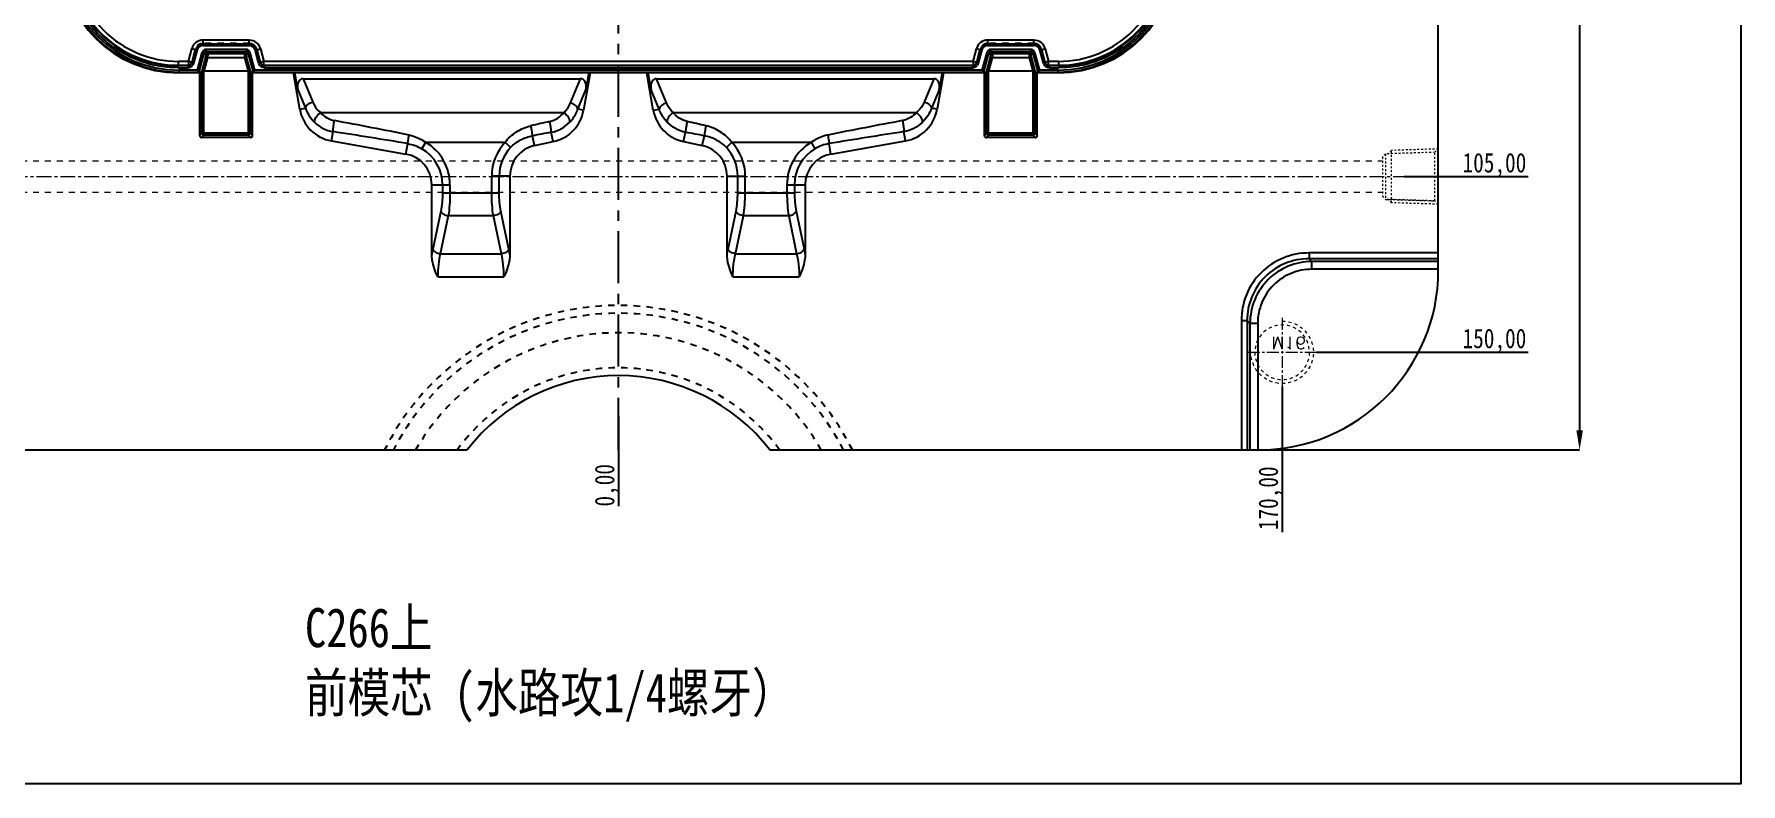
# Model space of a CAD drawing. Header units: millimetres. Extents: x -685 to 1888, y -6001 to 855.
# Drawn here: x 162.8 to 599.9, y -3584.9 to -3392.9 of the extents above; entities that cross this region are included whole.
import ezdxf

# ---------------------------------------------------------------- set-up
doc = ezdxf.new("R2010")
doc.units = ezdxf.units.MM
doc.header["$LTSCALE"] = 16.335
doc.header["$PDMODE"] = 3
doc.header["$PDSIZE"] = 0.3125
doc.linetypes.add('CENTER', pattern=[0.6, 0.375, -0.075, 0.075, -0.075])
doc.linetypes.add('HIDDEN', pattern=[0.2, 0.1, -0.1])
doc.layers.get('0').update_dxf_attribs({"linetype": 'CONTINUOUS'})
doc.layers.get('Defpoints').update_dxf_attribs({"linetype": 'CONTINUOUS'})
for name, color, linetype, lineweight in [('cool', 153, 'HIDDEN', 9), ('dim', 82, 'CONTINUOUS', 9), ('screw', 33, 'CONTINUOUS', 13)]:
    doc.layers.add(name, color=color, linetype=linetype, lineweight=lineweight)
doc.layers.add('DEFAULT_2', color=8, linetype='HIDDEN')
doc.styles.get("Standard").update_dxf_attribs({"font": 'txt', "width": 0.8})
doc.styles.add('TXT', font='txt.shx', dxfattribs={"bigfont": 'gbcbig.shx'})
doc.dimstyles.new('mold', dxfattribs={"dimtxt": 8, "dimasz": 5, "dimexe": 0, "dimexo": 0, "dimgap": 0, "dimtad": 1, "dimzin": 1, "dimtxsty": 'Standard', "dimcen": 0, "dimclrd": 4, "dimclre": 4, "dimclrt": 6, "dimazin": 0, "dimtfac": 1, "dimtofl": 0, "dimtmove": 0, "dimatfit": 3, "dimfxl": 0, "dimarcsym": 0})

# ---------------------------------------------------------------- blocks, each defined once
blk = doc.blocks.new('screw_m16_g')
at = {"layer": 'screw', "color": 1, "linetype": 'CENTER', "ltscale": 0.497582}
for p, q in [((0, -8.8), (0, 8.8)), ((-8.8, 0), (8.8, 0))]:
    blk.add_line(p, q, dxfattribs=at)
at = {"layer": 'screw', "color": 33, "linetype": 'HIDDEN', "ltscale": 0.497582}
blk.add_circle((0, 0), 7, dxfattribs=at)
at = {"layer": 'screw', "color": 92, "linetype": 'HIDDEN', "ltscale": 0.497582}
blk.add_arc((0, 0), 8, 270, 180, dxfattribs=at)
at = {"layer": 'screw', "color": 6, "style": 'TXT'}
blk.add_text('M16', height=3.2, dxfattribs=at).set_placement((-2.72, -4))
blk = doc.blocks.new('*D318')
at = {"color": 4, "lineweight": -2}
for p, q in [((450.12, -3149.34), (558.61, -3149.34)), ((558.61, -3154.34), (558.61, -3494.34)), ((450.12, -3499.34), (558.61, -3499.34))]:
    blk.add_line(p, q, dxfattribs=at)
at = {"color": 4}
for points in [[(557.78, -3154.34), (559.45, -3154.34), (558.61, -3149.34)], [(557.78, -3494.34), (559.45, -3494.34), (558.61, -3499.34)]]:
    blk.add_solid(points, dxfattribs=at)
at = {"layer": 'Defpoints', "color": 0}
for p in [(450.12, -3149.34), (450.12, -3499.34), (558.61, -3499.34)]:
    blk.add_point(p, dxfattribs=at)
at = {"color": 6, "insert": (553.95, -3294.23), "char_height": 8, "attachment_point": 5, "rotation": 90}
blk.add_mtext('350,00', dxfattribs=at)
blk = doc.blocks.new('cool_jt_f12')
at = {"layer": 'cool', "ltscale": 0.3}
for p, q in [((0, 7.0785), (0.856, 6.2225)), ((0, 7.0785), (12, 6.7035)), ((0.856, 6.2225), (0.856, -6.2225)), ((13.5, 5.827375), (0.856, 6.2225)), ((0.856, 6.2225), (13.5, 5.827375)), ((12, 6.7035), (12.856, 5.8475)), ((12, 6.7035), (12, -6.7035)), ((14.327375, 5), (13.5, 5.827375)), ((13.5, -5.827375), (13.5, 5.827375)), ((14.327375, -5), (14.327375, 5)), ((0.856, -6.2225), (0, -7.0785)), ((0, -7.0785), (12, -6.7035)), ((0.856, -6.2225), (13.5, -5.827375)), ((12, -6.7035), (12.856, -5.8475)), ((13.5, -5.827375), (14.327375, -5))]:
    blk.add_line(p, q, dxfattribs=at)
blk = doc.blocks.new('124')
at = {"layer": 'cool', "ltscale": 0.932966}
for p, q in [((10.14, -1344.71), (401.48, -1344.71)), ((10.14, -1352.71), (401.48, -1352.71))]:
    blk.add_line(p, q, dxfattribs=at)
at = {"layer": 'cool', "color": 1, "linetype": 'CENTER', "ltscale": 0.621977}
blk.add_line((-4.19, -1348.71), (415.81, -1348.71), dxfattribs=at)
at = {"layer": 'cool', "ltscale": 0.932966}
blk.add_blockref('cool_jt_f12', (-4.19, -1348.71), dxfattribs=at)
at = {"layer": 'cool', "ltscale": 0.932966, "rotation": 180}
blk.add_blockref('cool_jt_f12', (415.81, -1348.71), dxfattribs=at)
blk = doc.blocks.new('*D392')
at = {"layer": 'Defpoints', "color": 0}
for p in [(312.42, -3324.34), (513.68, -3429.34), (528.12, -3429.34)]:
    blk.add_point(p, dxfattribs=at)
at = {"layer": 'dim', "color": 4, "lineweight": -2}
blk.add_line((513.68, -3429.34), (545.45, -3429.34), dxfattribs=at)
at = {"layer": 'dim', "color": 6, "insert": (536.79, -3426.43), "char_height": 5, "attachment_point": 5}
blk.add_mtext('105,00', dxfattribs=at)
blk = doc.blocks.new('*D393')
at = {"layer": 'Defpoints', "color": 0}
for p in [(312.42, -3324.34), (491.22, -3474.34), (528.12, -3474.34)]:
    blk.add_point(p, dxfattribs=at)
at = {"layer": 'dim', "color": 4, "lineweight": -2}
blk.add_line((491.22, -3474.34), (545.45, -3474.34), dxfattribs=at)
at = {"layer": 'dim', "color": 6, "insert": (536.79, -3471.43), "char_height": 5, "attachment_point": 5}
blk.add_mtext('150,00', dxfattribs=at)
blk = doc.blocks.new('*D398')
at = {"layer": 'Defpoints', "color": 0}
for p in [(312.42, -3324.34), (312.42, -3490.82), (312.42, -3503.07)]:
    blk.add_point(p, dxfattribs=at)
at = {"layer": 'dim', "color": 4, "lineweight": -2}
blk.add_line((312.42, -3490.82), (312.42, -3513.73), dxfattribs=at)
at = {"layer": 'dim', "color": 6, "insert": (309.5, -3508.4), "char_height": 5, "attachment_point": 5, "rotation": 90}
blk.add_mtext('0,00', dxfattribs=at)
blk = doc.blocks.new('*D399')
at = {"layer": 'Defpoints', "color": 0}
for p in [(312.42, -3324.34), (482.42, -3483.14), (482.42, -3503.07)]:
    blk.add_point(p, dxfattribs=at)
at = {"layer": 'dim', "color": 4, "lineweight": -2}
blk.add_line((482.42, -3483.14), (482.42, -3520.4), dxfattribs=at)
at = {"layer": 'dim', "color": 6, "insert": (479.5, -3511.73), "char_height": 5, "attachment_point": 5, "rotation": 90}
blk.add_mtext('170,00', dxfattribs=at)
blk = doc.blocks.new('*D403')
at = {"layer": 'Defpoints', "color": 0}
for p in [(312.42, -3324.34), (96.72, -3429.34), (111.16, -3429.34)]:
    blk.add_point(p, dxfattribs=at)
at = {"layer": 'dim', "color": 4, "lineweight": -2}
blk.add_line((111.16, -3429.34), (79.39, -3429.34), dxfattribs=at)
at = {"layer": 'dim', "color": 6, "insert": (88.05, -3426.43), "char_height": 5, "attachment_point": 5}
blk.add_mtext('105,00', dxfattribs=at)
blk = doc.blocks.new('*D404')
at = {"layer": 'Defpoints', "color": 0}
for p in [(312.42, -3324.34), (96.72, -3474.34), (133.62, -3474.34)]:
    blk.add_point(p, dxfattribs=at)
at = {"layer": 'dim', "color": 4, "lineweight": -2}
blk.add_line((133.62, -3474.34), (79.39, -3474.34), dxfattribs=at)
at = {"layer": 'dim', "color": 6, "insert": (88.05, -3471.43), "char_height": 5, "attachment_point": 5}
blk.add_mtext('150,00', dxfattribs=at)
blk = doc.blocks.new('*D408')
at = {"layer": 'Defpoints', "color": 0}
for p in [(312.42, -3324.34), (142.42, -3483.14), (142.42, -3503.07)]:
    blk.add_point(p, dxfattribs=at)
at = {"layer": 'dim', "color": 4, "lineweight": -2}
blk.add_line((142.42, -3483.14), (142.42, -3520.4), dxfattribs=at)
at = {"layer": 'dim', "color": 6, "insert": (139.5, -3511.73), "char_height": 5, "attachment_point": 5, "rotation": 90}
blk.add_mtext('170,00', dxfattribs=at)

msp = doc.modelspace()

# ---------------------------------------------------------------- linework, layer by layer
at = {"color": 1, "linetype": 'CENTER', "ltscale": 2.176925}
msp.add_line((312.421, -3499.343), (312.421, -3149.342), dxfattribs=at)
at = {"color": 7, "linetype": 'Continuous'}
for p, q in [((522.421, -3453.342), (522.421, -3195.342)), ((202.256, -3399.835), (203.12, -3396.607)), ((204.089, -3396.866), (203.121, -3396.607)), ((205.95, -3395.783), (205.95, -3395.392)), ((205.95, -3395.783), (217.891, -3395.783)), ((206.026, -3395.38), (206.026, -3394.378)), ((217.815, -3394.378), (206.026, -3394.378)), ((206.026, -3395.38), (217.815, -3395.38)), ((217.815, -3395.38), (217.815, -3394.378)), ((217.891, -3395.587), (217.891, -3395.783)), ((219.752, -3396.866), (220.721, -3396.607)), ((220.721, -3396.607), (221.585, -3399.835)), ((403.256, -3399.835), (404.12, -3396.607)), ((405.089, -3396.866), (404.121, -3396.607)), ((406.95, -3395.783), (406.95, -3395.392)), ((406.95, -3395.783), (418.891, -3395.783)), ((418.815, -3394.378), (407.026, -3394.378)), ((407.026, -3395.38), (407.026, -3394.378)), ((407.026, -3395.38), (418.815, -3395.38)), ((418.815, -3395.38), (418.815, -3394.378)), ((418.891, -3395.587), (418.891, -3395.783)), ((420.752, -3396.866), (421.721, -3396.607)), ((421.721, -3396.607), (422.585, -3399.835)), ((199.727, -3400.837), (199.614, -3400.95)), ((199.614, -3401.451), (199.614, -3400.95)), ((202.109, -3400.95), (199.614, -3400.95)), ((199.727, -3400.837), (199.727, -3399.835)), ((199.727, -3400.837), (202.256, -3400.837)), ((202.256, -3399.835), (199.744, -3399.835)), ((202.109, -3400.95), (202.109, -3401.451)), ((202.256, -3399.835), (202.256, -3400.837)), ((203.224, -3400.094), (202.256, -3399.835)), ((202.73, -3400.738), (202.867, -3400.632)), ((203.164, -3400.211), (203.58, -3400.322)), ((203.224, -3400.094), (204.089, -3396.866)), ((204.498, -3396.898), (203.58, -3400.322)), ((204.308, -3396.847), (204.498, -3396.898)), ((204.61, -3402.068), (205.828, -3397.522)), ((204.995, -3402.57), (206.313, -3397.651)), ((206.656, -3398.742), (205.681, -3402.38)), ((205.828, -3397.522), (206.313, -3397.651)), ((207.14, -3398.872), (206.207, -3402.355)), ((206.764, -3398.24), (206.313, -3397.651)), ((206.656, -3398.742), (207.14, -3398.872)), ((206.797, -3397.279), (206.797, -3396.778)), ((217.044, -3396.778), (206.797, -3396.778)), ((206.797, -3397.279), (207.249, -3397.868)), ((206.797, -3397.279), (217.044, -3397.279)), ((207.14, -3398.872), (216.701, -3398.872)), ((216.592, -3397.868), (207.249, -3397.868)), ((216.592, -3397.868), (217.044, -3397.279)), ((216.701, -3398.872), (217.185, -3398.742)), ((217.634, -3402.355), (216.701, -3398.872)), ((217.044, -3396.778), (217.044, -3397.279)), ((217.529, -3397.651), (217.077, -3398.24)), ((218.16, -3402.38), (217.185, -3398.742)), ((217.529, -3397.651), (218.013, -3397.522)), ((217.529, -3397.651), (218.846, -3402.57)), ((218.013, -3397.522), (219.232, -3402.068)), ((219.343, -3396.898), (219.721, -3396.797)), ((220.261, -3400.322), (219.343, -3396.898)), ((219.752, -3396.866), (220.617, -3400.094)), ((220.677, -3400.211), (220.261, -3400.322)), ((221.585, -3399.835), (220.617, -3400.094)), ((220.974, -3400.632), (221.111, -3400.738)), ((221.585, -3400.837), (221.585, -3399.835)), ((403.256, -3399.835), (221.585, -3399.835)), ((221.585, -3400.837), (403.256, -3400.837)), ((221.732, -3400.95), (221.732, -3401.451)), ((403.109, -3400.95), (221.732, -3400.95)), ((403.109, -3400.95), (403.109, -3401.451)), ((404.224, -3400.094), (403.256, -3399.835)), ((403.256, -3399.835), (403.256, -3400.837)), ((403.73, -3400.738), (403.867, -3400.632)), ((404.164, -3400.211), (404.58, -3400.322)), ((404.224, -3400.094), (405.089, -3396.866)), ((405.498, -3396.898), (404.58, -3400.322)), ((405.308, -3396.847), (405.498, -3396.898)), ((405.61, -3402.068), (406.828, -3397.522)), ((405.995, -3402.57), (407.313, -3397.651)), ((407.656, -3398.742), (406.681, -3402.38)), ((406.828, -3397.522), (407.313, -3397.651)), ((408.14, -3398.872), (407.207, -3402.355)), ((407.764, -3398.24), (407.313, -3397.651)), ((407.656, -3398.742), (408.14, -3398.872)), ((418.044, -3396.778), (407.797, -3396.778)), ((407.797, -3397.279), (407.797, -3396.778)), ((407.797, -3397.279), (418.044, -3397.279)), ((407.797, -3397.279), (408.249, -3397.868)), ((408.14, -3398.872), (417.701, -3398.872)), ((417.592, -3397.868), (408.249, -3397.868)), ((417.592, -3397.868), (418.044, -3397.279)), ((417.701, -3398.872), (418.185, -3398.742)), ((418.634, -3402.355), (417.701, -3398.872)), ((418.044, -3396.778), (418.044, -3397.279)), ((418.529, -3397.651), (418.077, -3398.24)), ((419.16, -3402.38), (418.185, -3398.742)), ((418.529, -3397.651), (419.013, -3397.522)), ((418.529, -3397.651), (419.846, -3402.57)), ((419.013, -3397.522), (420.232, -3402.068)), ((420.343, -3396.898), (420.721, -3396.797)), ((421.261, -3400.322), (420.343, -3396.898)), ((420.752, -3396.866), (421.617, -3400.094)), ((421.677, -3400.211), (421.261, -3400.322)), ((422.585, -3399.835), (421.617, -3400.094)), ((421.974, -3400.632), (422.111, -3400.738)), ((425.097, -3399.835), (422.585, -3399.835)), ((422.585, -3400.837), (422.585, -3399.835)), ((422.585, -3400.837), (425.114, -3400.837)), ((425.227, -3400.95), (422.732, -3400.95)), ((422.732, -3400.95), (422.732, -3401.451)), ((425.114, -3399.835), (425.114, -3400.837)), ((425.227, -3400.95), (425.114, -3400.837)), ((425.227, -3400.95), (425.227, -3401.451)), ((199.627, -3401.451), (202.109, -3401.451)), ((199.861, -3402.782), (199.861, -3402.068)), ((204.61, -3402.068), (199.861, -3402.068)), ((199.861, -3402.57), (204.995, -3402.57)), ((205.157, -3402.782), (199.861, -3402.782)), ((204.61, -3402.068), (204.995, -3402.57)), ((204.995, -3402.57), (205.157, -3402.782)), ((205.681, -3402.38), (205.157, -3402.782)), ((205.157, -3418.843), (205.157, -3402.782)), ((205.681, -3418.173), (205.681, -3402.38)), ((206.207, -3418.172), (206.207, -3402.355)), ((217.634, -3402.355), (206.207, -3402.355)), ((217.634, -3418.67), (217.634, -3402.355)), ((218.16, -3418.173), (218.16, -3402.38)), ((218.684, -3402.782), (218.16, -3402.38)), ((218.684, -3402.782), (218.846, -3402.57)), ((218.684, -3418.843), (218.684, -3402.782)), ((229.156, -3402.782), (218.684, -3402.782)), ((219.232, -3402.068), (218.846, -3402.57)), ((218.846, -3402.57), (405.995, -3402.57)), ((405.61, -3402.068), (219.232, -3402.068)), ((221.732, -3401.451), (403.109, -3401.451)), ((229.156, -3402.782), (229.494, -3402.719)), ((230.798, -3412.094), (229.156, -3402.782)), ((230.267, -3407.103), (229.494, -3402.719)), ((229.494, -3402.719), (304.847, -3402.719)), ((231.655, -3404.282), (234.123, -3410.243)), ((231.655, -3404.282), (302.686, -3404.282)), ((300.117, -3410.488), (302.686, -3404.282)), ((305.185, -3402.782), (303.498, -3412.349)), ((304.847, -3402.719), (304.074, -3407.103)), ((305.185, -3402.782), (304.847, -3402.719)), ((319.656, -3402.782), (305.185, -3402.782)), ((319.656, -3402.782), (319.994, -3402.719)), ((321.343, -3412.349), (319.656, -3402.782)), ((319.994, -3402.719), (395.347, -3402.719)), ((320.767, -3407.103), (319.994, -3402.719)), ((322.155, -3404.282), (393.186, -3404.282)), ((324.724, -3410.488), (322.155, -3404.282)), ((393.186, -3404.282), (390.718, -3410.243)), ((395.685, -3402.782), (394.043, -3412.094)), ((395.347, -3402.719), (394.574, -3407.103)), ((395.685, -3402.782), (395.347, -3402.719)), ((406.157, -3402.782), (395.685, -3402.782)), ((405.61, -3402.068), (405.995, -3402.57)), ((405.995, -3402.57), (406.157, -3402.782)), ((406.681, -3402.38), (406.157, -3402.782)), ((406.157, -3418.843), (406.157, -3402.782)), ((406.681, -3418.173), (406.681, -3402.38)), ((418.634, -3402.355), (407.207, -3402.355)), ((407.207, -3418.172), (407.207, -3402.355)), ((418.634, -3418.67), (418.634, -3402.355)), ((419.684, -3402.782), (419.16, -3402.38)), ((419.16, -3418.173), (419.16, -3402.38)), ((419.684, -3402.782), (419.846, -3402.57)), ((424.981, -3402.782), (419.684, -3402.782)), ((419.684, -3418.843), (419.684, -3402.782)), ((420.232, -3402.068), (419.846, -3402.57)), ((419.846, -3402.57), (424.981, -3402.57)), ((424.981, -3402.068), (420.232, -3402.068)), ((422.732, -3401.451), (425.214, -3401.451)), ((424.981, -3402.068), (424.981, -3402.782)), ((230.267, -3407.103), (232.23, -3411.842)), ((302.01, -3412.087), (304.074, -3407.103)), ((322.831, -3412.087), (320.767, -3407.103)), ((394.574, -3407.103), (392.611, -3411.842)), ((230.798, -3412.094), (232.23, -3411.842)), ((236.086, -3412.969), (298.415, -3412.969)), ((303.498, -3412.349), (302.01, -3412.087)), ((321.343, -3412.349), (322.831, -3412.087)), ((326.426, -3412.969), (388.755, -3412.969)), ((394.043, -3412.094), (392.611, -3411.842)), ((205.157, -3418.843), (205.681, -3418.173)), ((205.678, -3418.173), (217.634, -3418.172)), ((218.16, -3418.173), (218.684, -3418.843)), ((238.91, -3420.206), (239.329, -3417.829)), ((295.729, -3420.394), (295.222, -3418.006)), ((329.112, -3420.394), (329.62, -3418.006)), ((385.931, -3420.206), (385.512, -3417.829)), ((406.157, -3418.843), (406.681, -3418.173)), ((406.678, -3418.173), (418.634, -3418.172)), ((419.16, -3418.173), (419.684, -3418.843)), ((205.655, -3419.342), (206.18, -3418.67)), ((218.186, -3419.342), (205.655, -3419.342)), ((206.18, -3418.67), (217.661, -3418.67)), ((217.661, -3418.67), (218.186, -3419.342)), ((238.91, -3420.206), (257.995, -3423.571)), ((257.995, -3423.571), (258.465, -3420.908)), ((262.084, -3422.213), (263.065, -3420.559)), ((263.065, -3420.559), (283.385, -3420.559)), ((284.786, -3421.877), (283.385, -3420.559)), ((290.943, -3421.411), (290.411, -3418.913)), ((290.943, -3421.411), (295.729, -3420.394)), ((329.112, -3420.394), (333.898, -3421.411)), ((333.898, -3421.411), (334.43, -3418.913)), ((341.456, -3420.559), (340.056, -3421.877)), ((341.456, -3420.559), (361.776, -3420.559)), ((361.776, -3420.559), (362.757, -3422.213)), ((366.846, -3423.571), (366.376, -3420.908)), ((366.846, -3423.571), (385.931, -3420.206)), ((406.655, -3419.342), (407.18, -3418.67)), ((419.186, -3419.342), (406.655, -3419.342)), ((407.18, -3418.67), (418.661, -3418.67)), ((418.661, -3418.67), (419.186, -3419.342)), ((264.606, -3431.449), (269.267, -3431.449)), ((264.606, -3449.299), (264.606, -3431.449)), ((267.345, -3431.449), (267.345, -3433.468)), ((269.267, -3431.449), (269.267, -3433.468)), ((284.606, -3429.237), (279.945, -3429.237)), ((279.945, -3433.468), (279.945, -3429.237)), ((281.867, -3433.468), (281.867, -3429.237)), ((284.606, -3429.237), (284.606, -3449.299)), ((340.235, -3429.237), (344.896, -3429.237)), ((340.235, -3449.299), (340.235, -3429.237)), ((342.974, -3433.468), (342.974, -3429.237)), ((344.896, -3433.468), (344.896, -3429.237)), ((355.574, -3431.449), (360.235, -3431.449)), ((355.574, -3431.449), (355.574, -3433.468)), ((357.496, -3431.449), (357.496, -3433.468)), ((360.235, -3431.449), (360.235, -3449.299)), ((267.345, -3433.468), (281.867, -3433.468)), ((342.974, -3433.468), (357.496, -3433.468)), ((266.901, -3438.199), (264.857, -3447.919)), ((268.823, -3439.381), (266.779, -3449.102)), ((280.389, -3439.381), (268.823, -3439.381)), ((282.433, -3449.102), (280.389, -3439.381)), ((284.355, -3447.919), (282.311, -3438.199)), ((340.486, -3447.919), (342.53, -3438.199)), ((342.408, -3449.102), (344.452, -3439.381)), ((356.018, -3439.381), (344.452, -3439.381)), ((356.018, -3439.381), (358.062, -3449.102)), ((357.94, -3438.199), (359.984, -3447.919)), ((266.779, -3449.102), (282.433, -3449.102)), ((342.408, -3449.102), (358.062, -3449.102)), ((522.421, -3448.894), (489.302, -3448.894)), ((489.302, -3448.894), (489.302, -3450.379)), ((522.421, -3450.379), (489.302, -3450.379)), ((490.023, -3451.1), (489.302, -3450.379)), ((522.421, -3451.1), (490.023, -3451.1)), ((490.023, -3453.081), (490.023, -3451.1)), ((522.421, -3453.081), (490.023, -3453.081)), ((266.113, -3455.015), (283.099, -3455.015)), ((341.742, -3455.015), (358.728, -3455.015)), ((471.973, -3466.224), (473.458, -3466.224)), ((471.973, -3466.224), (471.973, -3499.342)), ((474.179, -3466.944), (473.458, -3466.224)), ((473.458, -3466.224), (473.458, -3499.342)), ((476.159, -3466.944), (474.179, -3466.944)), ((474.179, -3466.944), (474.179, -3499.342)), ((476.159, -3466.944), (476.159, -3499.342)), ((148.421, -3499.342), (273.64, -3499.342)), ((351.201, -3499.342), (476.421, -3499.342))]:
    msp.add_line(p, q, dxfattribs=at)
msp.add_lwpolyline([(-95.837, -3086.591), (599.912, -3086.591), (599.912, -3584.869), (-95.837, -3584.869)], close=True)
for centre, radius, start, end in [((199.861, -3372.632), 30.15, 180, 270), ((199.861, -3372.632), 29.938, 180, 270), ((199.861, -3372.632), 29.436, 180, 270), ((199.585, -3372.907), 28.043, 179.94206, 270.05798), ((199.708, -3372.784), 28.053, 179.9622, 270.0378), ((199.7, -3372.793), 27.041, 179.9062, 270.09345), ((424.981, -3372.632), 30.15, 270, 0), ((424.981, -3372.632), 29.938, 270, 0), ((424.981, -3372.632), 29.436, 270, 0), ((425.141, -3372.793), 27.041, 269.90615, 0.09348), ((425.133, -3372.784), 28.053, 269.9622, 0.0378), ((425.256, -3372.907), 28.043, 269.94206, 0.05798), ((206.009, -3397.382), 2.991, 90.04326, 164.98963), ((206.045, -3397.395), 2.027, 146.30962, 160.96742), ((205.95, -3397.286), 1.503, 89.97296, 165.02857), ((217.818, -3397.338), 1.958, 86.03237, 90.09127), ((217.849, -3397.375), 2.972, 14.97282, 89.93329), ((217.891, -3397.286), 1.503, 14.97296, 90.02857), ((217.811, -3397.406), 2.027, 71.3096, 85.96743), ((407.009, -3397.382), 2.991, 90.04326, 164.98963), ((407.045, -3397.395), 2.027, 146.30962, 160.96742), ((406.95, -3397.286), 1.503, 89.97296, 165.02857), ((418.818, -3397.338), 1.958, 86.03035, 90.09126), ((418.849, -3397.375), 2.972, 14.97282, 89.93329), ((418.891, -3397.286), 1.503, 14.97296, 90.02857), ((418.811, -3397.406), 2.027, 71.30961, 85.96544), ((202.108, -3399.933), 1.518, 270.03663, 326.06143), ((202.103, -3399.92), 1.031, 295.0379, 312.40815), ((202.267, -3399.85), 0.986, 297.49769, 345.32842), ((205.981, -3397.37), 1.958, 161.03237, 165.09127), ((206.797, -3397.781), 1.003, 89.97516, 165.02436), ((207.25, -3398.372), 0.503, 90.13452, 164.86277), ((216.591, -3398.372), 0.503, 15.13424, 89.86626), ((217.044, -3397.781), 1.003, 14.97516, 90.02436), ((221.71, -3399.933), 1.5, 195.02089, 213.83424), ((221.572, -3399.852), 0.983, 219.79397, 270.29618), ((221.736, -3399.927), 1.023, 227.60041, 269.81314), ((403.108, -3399.933), 1.518, 270.03663, 326.06143), ((403.103, -3399.92), 1.031, 295.0379, 312.40815), ((403.267, -3399.85), 0.986, 297.49769, 345.32842), ((406.981, -3397.37), 1.958, 161.03237, 165.09127), ((407.797, -3397.781), 1.003, 89.97516, 165.02436), ((408.25, -3398.372), 0.503, 90.13452, 164.86277), ((417.591, -3398.372), 0.503, 15.13424, 89.86626), ((418.044, -3397.781), 1.003, 14.97516, 90.02436), ((422.71, -3399.933), 1.5, 195.02089, 213.83424), ((422.572, -3399.852), 0.983, 219.79397, 270.29618), ((422.736, -3399.927), 1.023, 227.60041, 269.81314), ((240.646, -3410.358), 10, 190, 260), ((293.65, -3410.612), 10, 282, 350), ((331.191, -3410.612), 10, 190, 258), ((384.195, -3410.358), 10, 280, 350), ((45.643, -4682.53), 1279.447, 80.424976, 81.292947), ((43.773, -4480.903), 1083.744, 78.556032, 79.58642), ((457.623, -4145.987), 748.664, 102.559602, 102.937021), ((455.565, -4281.669), 878.422, 100.517479, 100.836745), ((169.276, -4281.669), 878.422, 79.163255, 79.482521), ((167.219, -4145.987), 748.664, 77.062979, 77.440398), ((581.068, -4480.903), 1083.744, 100.41358, 101.443968), ((579.198, -4682.53), 1279.447, 98.707053, 99.575024), ((256.606, -3431.449), 10.739, 0, 59.32793), ((256.606, -3431.449), 12.661, 0, 59.32793), ((292.606, -3429.237), 12.661, 136.73879, 180), ((292.606, -3429.237), 10.739, 136.73879, 180), ((292.606, -3429.237), 8, 102, 180), ((332.235, -3429.237), 8, 0, 78), ((332.235, -3429.237), 10.739, 0, 43.26121), ((332.235, -3429.237), 12.661, 0, 43.26121), ((368.235, -3431.449), 12.661, 120.67207, 180), ((368.235, -3431.449), 10.739, 120.67207, 180), ((256.606, -3431.449), 8, 0, 80), ((368.235, -3431.449), 8, 100, 180), ((476.421, -3453.342), 46, 270, 0), ((312.421, -3529.342), 49.03, 37.72486, 142.27514)]:
    msp.add_arc(centre, radius, start, end, dxfattribs=at)
for centre, major_axis, ratio, start_param, end_param in [((232.44, -3407.444), (-1.27, 3.068), 0.6023108, -0.2444382, 1.2182411), ((301.901, -3407.444), (1.27, 3.068), 0.6023108, -1.2182411, 0.2444382), ((322.94, -3407.444), (-1.27, 3.068), 0.6023108, -0.2444382, 1.2182411), ((392.401, -3407.444), (1.27, 3.068), 0.6023108, -1.2182411, 0.2444382), ((205.658, -3418.84), (0.31, 0.397), 0.9938968, -4.0465791, -2.4817216), ((218.183, -3418.84), (-0.31, 0.397), 0.9938968, -3.8014637, -2.2366062), ((406.658, -3418.84), (0.31, 0.397), 0.9938968, -4.0465791, -2.4817216), ((419.183, -3418.84), (-0.31, 0.397), 0.9938968, -3.8014637, -2.2366062)]:
    msp.add_ellipse(centre, major_axis=major_axis, ratio=ratio, start_param=start_param, end_param=end_param, dxfattribs=at)
for points, knots in [([(199.627, -3401.451), (197.758, -3401.449), (194.01, -3401.091), (188.611, -3399.455), (183.634, -3396.799), (179.272, -3393.221), (175.693, -3388.859), (173.037, -3383.881), (171.402, -3378.482), (171.044, -3374.734), (171.041, -3372.866)], [0, 0, 0, 0, 0.1250013, 0.2500013, 0.3750008, 0.5, 0.6249992, 0.7499987, 0.8749987, 1, 1, 1, 1]), ([(453.8, -3372.866), (453.797, -3374.734), (453.439, -3378.482), (451.804, -3383.881), (449.148, -3388.859), (445.569, -3393.221), (441.207, -3396.799), (436.23, -3399.455), (430.831, -3401.091), (427.083, -3401.449), (425.214, -3401.451)], [0, 0, 0, 0, 0.1250013, 0.2500013, 0.3750008, 0.5, 0.6249992, 0.7499987, 0.8749987, 1, 1, 1, 1]), ([(206.797, -3397.279), (206.69, -3397.279), (206.473, -3397.358), (206.34, -3397.548), (206.313, -3397.651)], [0, 0, 0, 0, 0.4998086, 1, 1, 1, 1]), ([(206.656, -3398.742), (206.672, -3398.681), (206.701, -3398.568), (206.733, -3398.433), (206.751, -3398.343), (206.761, -3398.294), (206.764, -3398.263), (206.767, -3398.244), (206.764, -3398.24)], [0, 0, 0, 0, 0.3665323, 0.68105, 0.8066769, 0.9047743, 0.9706037, 1, 1, 1, 1]), ([(207.249, -3397.868), (207.252, -3397.877), (207.249, -3397.909), (207.247, -3397.97), (207.237, -3398.066), (207.219, -3398.246), (207.186, -3398.518), (207.157, -3398.748), (207.14, -3398.872)], [0, 0, 0, 0, 0.0278407, 0.0906148, 0.1862893, 0.3111311, 0.6296546, 1, 1, 1, 1]), ([(216.592, -3397.868), (216.589, -3397.877), (216.592, -3397.909), (216.594, -3397.97), (216.604, -3398.066), (216.622, -3398.246), (216.655, -3398.518), (216.684, -3398.748), (216.701, -3398.872)], [0, 0, 0, 0, 0.0278304, 0.0905872, 0.1862496, 0.3110923, 0.6296423, 1, 1, 1, 1]), ([(217.529, -3397.651), (217.501, -3397.548), (217.369, -3397.358), (217.151, -3397.279), (217.044, -3397.279)], [0, 0, 0, 0, 0.499809, 1, 1, 1, 1]), ([(217.077, -3398.24), (217.074, -3398.244), (217.077, -3398.261), (217.081, -3398.312), (217.105, -3398.415), (217.139, -3398.566), (217.169, -3398.681), (217.185, -3398.742)], [0, 0, 0, 0, 0.0276851, 0.0901866, 0.3109445, 0.6296093, 1, 1, 1, 1]), ([(407.797, -3397.279), (407.69, -3397.279), (407.473, -3397.358), (407.34, -3397.548), (407.313, -3397.651)], [0, 0, 0, 0, 0.4998086, 1, 1, 1, 1]), ([(407.656, -3398.742), (407.672, -3398.681), (407.701, -3398.568), (407.733, -3398.433), (407.751, -3398.343), (407.761, -3398.294), (407.764, -3398.263), (407.767, -3398.244), (407.764, -3398.24)], [0, 0, 0, 0, 0.3665323, 0.68105, 0.8066769, 0.9047743, 0.9706037, 1, 1, 1, 1]), ([(408.249, -3397.868), (408.252, -3397.877), (408.249, -3397.909), (408.247, -3397.97), (408.237, -3398.066), (408.219, -3398.246), (408.186, -3398.518), (408.157, -3398.748), (408.14, -3398.872)], [0, 0, 0, 0, 0.0278407, 0.0906148, 0.1862893, 0.3111311, 0.6296546, 1, 1, 1, 1]), ([(417.592, -3397.868), (417.589, -3397.877), (417.592, -3397.909), (417.594, -3397.97), (417.604, -3398.066), (417.622, -3398.246), (417.655, -3398.518), (417.684, -3398.748), (417.701, -3398.872)], [0, 0, 0, 0, 0.0278304, 0.0905872, 0.1862496, 0.3110923, 0.6296423, 1, 1, 1, 1]), ([(418.529, -3397.651), (418.501, -3397.548), (418.369, -3397.358), (418.151, -3397.279), (418.044, -3397.279)], [0, 0, 0, 0, 0.499809, 1, 1, 1, 1]), ([(418.077, -3398.24), (418.074, -3398.244), (418.077, -3398.261), (418.081, -3398.312), (418.105, -3398.415), (418.139, -3398.566), (418.169, -3398.681), (418.185, -3398.742)], [0, 0, 0, 0, 0.0276851, 0.0901866, 0.3109445, 0.6296093, 1, 1, 1, 1]), ([(205.681, -3402.38), (205.695, -3402.37), (205.757, -3402.373), (205.864, -3402.359), (206.025, -3402.357), (206.143, -3402.355), (206.207, -3402.355)], [0, 0, 0, 0, 0.0987564, 0.3227337, 0.6383699, 1, 1, 1, 1]), ([(217.634, -3402.355), (217.698, -3402.355), (217.816, -3402.357), (217.977, -3402.359), (218.084, -3402.373), (218.146, -3402.37), (218.16, -3402.38)], [0, 0, 0, 0, 0.3615739, 0.6771634, 0.9011906, 1, 1, 1, 1]), ([(406.681, -3402.38), (406.695, -3402.37), (406.757, -3402.373), (406.864, -3402.359), (407.025, -3402.357), (407.143, -3402.355), (407.207, -3402.355)], [0, 0, 0, 0, 0.0987564, 0.3227337, 0.6383699, 1, 1, 1, 1]), ([(418.634, -3402.355), (418.698, -3402.355), (418.816, -3402.357), (418.977, -3402.359), (419.084, -3402.373), (419.146, -3402.37), (419.16, -3402.38)], [0, 0, 0, 0, 0.3615739, 0.6771634, 0.9011906, 1, 1, 1, 1]), ([(232.23, -3411.842), (232.289, -3411.465), (232.875, -3410.73), (233.662, -3410.357), (234.123, -3410.243)], [0, 0, 0, 0, 0.4453332, 1, 1, 1, 1]), ([(232.23, -3411.842), (232.472, -3412.517), (233.126, -3413.84), (234.076, -3414.972), (234.621, -3415.479)], [0, 0, 0, 0, 0.4907344, 1, 1, 1, 1]), ([(234.123, -3410.243), (234.227, -3410.494), (234.714, -3411.51), (235.44, -3412.411), (236.086, -3412.969)], [0, 0, 0, 0, 0.2419908, 1, 1, 1, 1]), ([(234.621, -3415.479), (234.575, -3415.296), (234.629, -3414.837), (235.052, -3413.924), (235.622, -3413.291), (236.086, -3412.969)], [0, 0, 0, 0, 0.1879271, 0.4382759, 1, 1, 1, 1]), ([(236.086, -3412.969), (236.551, -3413.452), (237.631, -3414.352), (238.956, -3414.881), (239.663, -3415.01)], [0, 0, 0, 0, 0.4827122, 1, 1, 1, 1]), ([(294.822, -3415.238), (295.547, -3415.077), (296.891, -3414.469), (297.959, -3413.488), (298.415, -3412.969)], [0, 0, 0, 0, 0.518249, 1, 1, 1, 1]), ([(298.415, -3412.969), (298.605, -3412.789), (299.297, -3412.056), (299.831, -3411.177), (300.117, -3410.488)], [0, 0, 0, 0, 0.2595092, 1, 1, 1, 1]), ([(299.946, -3415.397), (299.986, -3415.213), (299.921, -3414.758), (299.475, -3413.868), (298.886, -3413.267), (298.415, -3412.969)], [0, 0, 0, 0, 0.1901926, 0.439779, 1, 1, 1, 1]), ([(299.946, -3415.397), (300.18, -3415.157), (301.04, -3414.172), (301.682, -3413), (302.01, -3412.087)], [0, 0, 0, 0, 0.2571362, 1, 1, 1, 1]), ([(302.01, -3412.087), (301.951, -3411.71), (301.364, -3410.975), (300.577, -3410.602), (300.117, -3410.488)], [0, 0, 0, 0, 0.4453332, 1, 1, 1, 1]), ([(324.724, -3410.488), (324.264, -3410.602), (323.477, -3410.975), (322.89, -3411.71), (322.831, -3412.087)], [0, 0, 0, 0, 0.5546668, 1, 1, 1, 1]), ([(324.895, -3415.397), (324.661, -3415.157), (323.801, -3414.172), (323.159, -3413), (322.831, -3412.087)], [0, 0, 0, 0, 0.2570748, 1, 1, 1, 1]), ([(326.426, -3412.969), (326.236, -3412.789), (325.544, -3412.056), (325.01, -3411.177), (324.724, -3410.488)], [0, 0, 0, 0, 0.2594576, 1, 1, 1, 1]), ([(326.426, -3412.969), (325.955, -3413.267), (325.366, -3413.868), (324.92, -3414.758), (324.855, -3415.213), (324.895, -3415.397)], [0, 0, 0, 0, 0.5602191, 0.809805, 1, 1, 1, 1]), ([(330.019, -3415.238), (329.294, -3415.077), (327.95, -3414.47), (326.882, -3413.488), (326.426, -3412.969)], [0, 0, 0, 0, 0.5182987, 1, 1, 1, 1]), ([(388.755, -3412.969), (388.289, -3413.452), (387.21, -3414.352), (385.885, -3414.881), (385.178, -3415.01)], [0, 0, 0, 0, 0.4829436, 1, 1, 1, 1]), ([(390.718, -3410.243), (390.614, -3410.494), (390.127, -3411.51), (389.401, -3412.411), (388.755, -3412.969)], [0, 0, 0, 0, 0.2419911, 1, 1, 1, 1]), ([(388.755, -3412.969), (389.219, -3413.291), (389.789, -3413.924), (390.212, -3414.837), (390.266, -3415.296), (390.22, -3415.479)], [0, 0, 0, 0, 0.5617245, 0.8120734, 1, 1, 1, 1]), ([(392.611, -3411.842), (392.369, -3412.517), (391.715, -3413.84), (390.765, -3414.972), (390.22, -3415.479)], [0, 0, 0, 0, 0.4907229, 1, 1, 1, 1]), ([(390.718, -3410.243), (391.179, -3410.357), (391.966, -3410.73), (392.552, -3411.465), (392.611, -3411.842)], [0, 0, 0, 0, 0.5546668, 1, 1, 1, 1]), ([(205.681, -3418.173), (205.681, -3418.283), (205.761, -3418.511), (205.967, -3418.635), (206.075, -3418.659)], [0, 0, 0, 0, 0.499377, 1, 1, 1, 1]), ([(206.207, -3418.172), (206.207, -3418.232), (206.187, -3418.344), (206.164, -3418.493), (206.177, -3418.597), (206.196, -3418.648), (206.207, -3418.664), (206.207, -3418.67)], [0, 0, 0, 0, 0.3598455, 0.6719238, 0.8945124, 0.9656146, 1, 1, 1, 1]), ([(217.634, -3418.172), (217.694, -3418.172), (217.856, -3418.171), (218.017, -3418.176), (218.119, -3418.172)], [0, 0, 0, 0, 0.3726854, 1, 1, 1, 1]), ([(218.16, -3418.173), (218.16, -3418.283), (218.08, -3418.511), (217.874, -3418.635), (217.766, -3418.659)], [0, 0, 0, 0, 0.4993558, 1, 1, 1, 1]), ([(234.621, -3415.479), (235.259, -3416.073), (236.721, -3417.12), (238.438, -3417.687), (239.329, -3417.829)], [0, 0, 0, 0, 0.4914253, 1, 1, 1, 1]), ([(239.329, -3417.829), (239.312, -3417.688), (239.337, -3417.308), (239.399, -3416.648), (239.513, -3415.849), (239.609, -3415.288), (239.663, -3415.01)], [0, 0, 0, 0, 0.1494402, 0.3990286, 0.7017506, 1, 1, 1, 1]), ([(283.385, -3420.559), (284.208, -3419.511), (286.211, -3417.677), (288.718, -3416.624), (290.012, -3416.327)], [0, 0, 0, 0, 0.5009536, 1, 1, 1, 1]), ([(290.411, -3418.913), (290.418, -3418.785), (290.382, -3418.443), (290.303, -3417.846), (290.174, -3417.111), (290.069, -3416.59), (290.012, -3416.327)], [0, 0, 0, 0, 0.1467645, 0.3906695, 0.6917046, 1, 1, 1, 1]), ([(295.222, -3418.006), (295.238, -3417.867), (295.207, -3417.494), (295.132, -3416.846), (294.998, -3416.062), (294.885, -3415.512), (294.822, -3415.238)], [0, 0, 0, 0, 0.1493366, 0.3977347, 0.6999068, 1, 1, 1, 1]), ([(295.222, -3418.006), (296.132, -3417.831), (297.872, -3417.181), (299.322, -3416.037), (299.946, -3415.397)], [0, 0, 0, 0, 0.5091515, 1, 1, 1, 1]), ([(329.62, -3418.006), (328.709, -3417.831), (326.968, -3417.181), (325.519, -3416.037), (324.895, -3415.397)], [0, 0, 0, 0, 0.5092492, 1, 1, 1, 1]), ([(330.019, -3415.238), (329.956, -3415.512), (329.843, -3416.062), (329.709, -3416.846), (329.634, -3417.494), (329.603, -3417.867), (329.62, -3418.006)], [0, 0, 0, 0, 0.3000932, 0.6022652, 0.8506633, 1, 1, 1, 1]), ([(334.829, -3416.327), (334.772, -3416.59), (334.667, -3417.111), (334.538, -3417.846), (334.459, -3418.443), (334.423, -3418.785), (334.43, -3418.913)], [0, 0, 0, 0, 0.3082954, 0.6093305, 0.8532355, 1, 1, 1, 1]), ([(341.456, -3420.559), (340.634, -3419.511), (338.631, -3417.677), (336.123, -3416.624), (334.829, -3416.327)], [0, 0, 0, 0, 0.5007784, 1, 1, 1, 1]), ([(385.178, -3415.01), (385.232, -3415.288), (385.328, -3415.849), (385.442, -3416.648), (385.504, -3417.308), (385.529, -3417.688), (385.512, -3417.829)], [0, 0, 0, 0, 0.2982494, 0.6009714, 0.8505598, 1, 1, 1, 1]), ([(390.22, -3415.479), (389.582, -3416.073), (388.12, -3417.12), (386.403, -3417.687), (385.512, -3417.829)], [0, 0, 0, 0, 0.4916024, 1, 1, 1, 1]), ([(406.681, -3418.173), (406.681, -3418.283), (406.761, -3418.511), (406.967, -3418.635), (407.075, -3418.659)], [0, 0, 0, 0, 0.499377, 1, 1, 1, 1]), ([(407.207, -3418.172), (407.207, -3418.232), (407.187, -3418.344), (407.164, -3418.493), (407.177, -3418.597), (407.196, -3418.648), (407.207, -3418.664), (407.207, -3418.67)], [0, 0, 0, 0, 0.3598455, 0.6719238, 0.8945124, 0.9656146, 1, 1, 1, 1]), ([(418.634, -3418.172), (418.694, -3418.172), (418.856, -3418.171), (419.017, -3418.176), (419.119, -3418.172)], [0, 0, 0, 0, 0.3726854, 1, 1, 1, 1]), ([(419.16, -3418.173), (419.16, -3418.283), (419.08, -3418.511), (418.874, -3418.635), (418.766, -3418.659)], [0, 0, 0, 0, 0.4993558, 1, 1, 1, 1]), ([(258.465, -3420.908), (258.473, -3420.802), (258.51, -3420.522), (258.616, -3419.787), (258.72, -3419.16), (258.799, -3418.705)], [0, 0, 0, 0, 0.1433193, 0.3792801, 1, 1, 1, 1]), ([(258.799, -3418.705), (259.181, -3418.783), (260.69, -3419.171), (262.114, -3419.883), (263.065, -3420.559)], [0, 0, 0, 0, 0.2506027, 1, 1, 1, 1]), ([(284.786, -3421.877), (285.522, -3421.095), (287.291, -3419.798), (289.358, -3419.11), (290.411, -3418.913)], [0, 0, 0, 0, 0.5005055, 1, 1, 1, 1]), ([(340.056, -3421.877), (339.32, -3421.095), (337.55, -3419.797), (335.483, -3419.11), (334.43, -3418.913)], [0, 0, 0, 0, 0.5004571, 1, 1, 1, 1]), ([(366.043, -3418.705), (365.66, -3418.783), (364.151, -3419.171), (362.727, -3419.883), (361.776, -3420.559)], [0, 0, 0, 0, 0.2506026, 1, 1, 1, 1]), ([(366.043, -3418.705), (366.121, -3419.16), (366.225, -3419.787), (366.331, -3420.522), (366.368, -3420.802), (366.376, -3420.908)], [0, 0, 0, 0, 0.6207199, 0.8566807, 1, 1, 1, 1]), ([(267.345, -3433.468), (267.345, -3434.301), (267.275, -3435.888), (267.055, -3437.462), (266.901, -3438.199)], [0, 0, 0, 0, 0.5254472, 1, 1, 1, 1]), ([(269.267, -3433.468), (269.267, -3434.508), (269.198, -3436.487), (268.979, -3438.456), (268.823, -3439.381)], [0, 0, 0, 0, 0.5256428, 1, 1, 1, 1]), ([(280.389, -3439.381), (280.233, -3438.456), (280.014, -3436.487), (279.945, -3434.508), (279.945, -3433.468)], [0, 0, 0, 0, 0.474189, 1, 1, 1, 1]), ([(282.311, -3438.199), (282.156, -3437.462), (281.937, -3435.888), (281.867, -3434.301), (281.867, -3433.468)], [0, 0, 0, 0, 0.4743813, 1, 1, 1, 1]), ([(342.53, -3438.199), (342.685, -3437.463), (342.904, -3435.888), (342.974, -3434.302), (342.974, -3433.468)], [0, 0, 0, 0, 0.4742942, 1, 1, 1, 1]), ([(344.452, -3439.381), (344.608, -3438.456), (344.827, -3436.487), (344.896, -3434.508), (344.896, -3433.468)], [0, 0, 0, 0, 0.4741053, 1, 1, 1, 1]), ([(355.574, -3433.468), (355.574, -3434.508), (355.643, -3436.487), (355.862, -3438.456), (356.018, -3439.381)], [0, 0, 0, 0, 0.5256258, 1, 1, 1, 1]), ([(357.496, -3433.468), (357.496, -3434.301), (357.566, -3435.888), (357.786, -3437.462), (357.94, -3438.199)], [0, 0, 0, 0, 0.5254324, 1, 1, 1, 1]), ([(266.901, -3438.199), (267.017, -3438.52), (267.644, -3439.086), (268.393, -3439.323), (268.823, -3439.381)], [0, 0, 0, 0, 0.4407744, 1, 1, 1, 1]), ([(282.311, -3438.199), (282.195, -3438.52), (281.568, -3439.086), (280.819, -3439.323), (280.389, -3439.381)], [0, 0, 0, 0, 0.4407744, 1, 1, 1, 1]), ([(344.452, -3439.381), (344.023, -3439.323), (343.273, -3439.086), (342.646, -3438.52), (342.53, -3438.199)], [0, 0, 0, 0, 0.559226, 1, 1, 1, 1]), ([(356.018, -3439.381), (356.448, -3439.323), (357.197, -3439.086), (357.824, -3438.52), (357.94, -3438.199)], [0, 0, 0, 0, 0.5592256, 1, 1, 1, 1]), ([(264.857, -3447.919), (264.833, -3448.03), (264.74, -3448.488), (264.66, -3448.949), (264.606, -3449.299)], [0, 0, 0, 0, 0.2422325, 1, 1, 1, 1]), ([(264.857, -3447.919), (264.973, -3448.24), (265.6, -3448.806), (266.349, -3449.043), (266.779, -3449.102)], [0, 0, 0, 0, 0.4407744, 1, 1, 1, 1]), ([(266.779, -3449.102), (266.548, -3450.016), (266.218, -3451.983), (266.113, -3453.971), (266.113, -3455.015)], [0, 0, 0, 0, 0.474685, 1, 1, 1, 1]), ([(284.355, -3447.919), (284.239, -3448.24), (283.612, -3448.806), (282.862, -3449.043), (282.433, -3449.102)], [0, 0, 0, 0, 0.4407744, 1, 1, 1, 1]), ([(283.099, -3455.015), (283.099, -3453.971), (282.994, -3451.983), (282.663, -3450.016), (282.433, -3449.102)], [0, 0, 0, 0, 0.5252754, 1, 1, 1, 1]), ([(284.606, -3449.299), (284.587, -3449.18), (284.513, -3448.719), (284.427, -3448.259), (284.355, -3447.919)], [0, 0, 0, 0, 0.2575039, 1, 1, 1, 1]), ([(340.235, -3449.299), (340.254, -3449.18), (340.328, -3448.719), (340.414, -3448.259), (340.486, -3447.919)], [0, 0, 0, 0, 0.2575082, 1, 1, 1, 1]), ([(342.408, -3449.102), (341.979, -3449.043), (341.229, -3448.806), (340.602, -3448.24), (340.486, -3447.919)], [0, 0, 0, 0, 0.5592256, 1, 1, 1, 1]), ([(341.742, -3455.015), (341.742, -3453.971), (341.847, -3451.983), (342.178, -3450.016), (342.408, -3449.102)], [0, 0, 0, 0, 0.5252499, 1, 1, 1, 1]), ([(358.062, -3449.102), (358.492, -3449.043), (359.241, -3448.806), (359.868, -3448.24), (359.984, -3447.919)], [0, 0, 0, 0, 0.5592256, 1, 1, 1, 1]), ([(358.062, -3449.102), (358.293, -3450.016), (358.623, -3451.983), (358.728, -3453.971), (358.728, -3455.015)], [0, 0, 0, 0, 0.4747236, 1, 1, 1, 1]), ([(359.984, -3447.919), (360.008, -3448.03), (360.101, -3448.488), (360.181, -3448.949), (360.235, -3449.299)], [0, 0, 0, 0, 0.2422289, 1, 1, 1, 1]), ([(489.302, -3448.894), (487.046, -3448.894), (482.484, -3449.78), (476.707, -3453.628), (472.859, -3459.405), (471.973, -3463.968), (471.973, -3466.224)], [0, 0, 0, 0, 0.2500222, 0.4999828, 0.749975, 1, 1, 1, 1]), ([(266.113, -3455.015), (265.507, -3453.66), (264.79, -3451.777), (264.606, -3449.795), (264.606, -3449.299)], [0, 0, 0, 0, 0.7495682, 1, 1, 1, 1]), ([(284.606, -3449.299), (284.606, -3449.795), (284.421, -3451.777), (283.705, -3453.66), (283.099, -3455.015)], [0, 0, 0, 0, 0.2504315, 1, 1, 1, 1]), ([(341.742, -3455.015), (341.136, -3453.66), (340.42, -3451.777), (340.235, -3449.795), (340.235, -3449.299)], [0, 0, 0, 0, 0.749544, 1, 1, 1, 1]), ([(360.235, -3449.299), (360.235, -3449.795), (360.051, -3451.777), (359.334, -3453.66), (358.728, -3455.015)], [0, 0, 0, 0, 0.2504563, 1, 1, 1, 1]), ([(489.302, -3450.379), (487.238, -3450.376), (483.063, -3451.178), (477.773, -3454.694), (474.257, -3459.984), (473.454, -3464.16), (473.458, -3466.224)], [0, 0, 0, 0, 0.2500208, 0.4999826, 0.7499764, 1, 1, 1, 1]), ([(490.023, -3451.1), (487.962, -3451.105), (483.798, -3451.925), (478.526, -3455.445), (475.004, -3460.717), (474.184, -3464.883), (474.179, -3466.944)], [0, 0, 0, 0, 0.249973, 0.4999188, 0.749888, 1, 1, 1, 1]), ([(490.023, -3453.081), (488.218, -3453.081), (484.569, -3453.789), (479.948, -3456.867), (476.868, -3461.488), (476.159, -3465.139), (476.159, -3466.944)], [0, 0, 0, 0, 0.2499874, 0.4999184, 0.7498731, 1, 1, 1, 1])]:
    msp.add_open_spline(points, degree=3, knots=knots, dxfattribs=at)
for points in [[(204.804, -3395.793), (204.631, -3395.926), (204.479, -3396.089), (204.359, -3396.27)], [(205.38, -3395.487), (205.174, -3395.556), (204.976, -3395.661), (204.804, -3395.793)], [(206.026, -3395.38), (205.808, -3395.38), (205.587, -3395.417), (205.38, -3395.487)], [(219.037, -3395.793), (218.864, -3395.661), (218.667, -3395.556), (218.461, -3395.487)], [(219.482, -3396.27), (219.362, -3396.089), (219.21, -3395.925), (219.037, -3395.793)], [(219.752, -3396.866), (219.696, -3396.655), (219.603, -3396.452), (219.482, -3396.27)], [(405.804, -3395.793), (405.631, -3395.926), (405.479, -3396.089), (405.359, -3396.27)], [(406.38, -3395.487), (406.174, -3395.556), (405.976, -3395.661), (405.804, -3395.793)], [(407.026, -3395.38), (406.808, -3395.38), (406.587, -3395.417), (406.38, -3395.487)], [(420.037, -3395.793), (419.864, -3395.661), (419.667, -3395.556), (419.461, -3395.487)], [(420.482, -3396.27), (420.362, -3396.089), (420.21, -3395.925), (420.037, -3395.793)], [(420.752, -3396.866), (420.696, -3396.655), (420.603, -3396.452), (420.482, -3396.27)], [(202.109, -3400.95), (202.256, -3400.95), (202.406, -3400.916), (202.539, -3400.854)], [(202.256, -3400.837), (202.416, -3400.838), (202.58, -3400.799), (202.722, -3400.725)], [(203.58, -3400.322), (203.537, -3400.483), (203.466, -3400.638), (203.374, -3400.776)], [(221.24, -3401.369), (220.933, -3401.264), (220.648, -3401.046), (220.467, -3400.776)], [(220.617, -3400.094), (220.654, -3400.235), (220.723, -3400.37), (220.816, -3400.481)], [(403.109, -3400.95), (403.256, -3400.95), (403.406, -3400.916), (403.539, -3400.854)], [(403.256, -3400.837), (403.416, -3400.838), (403.58, -3400.799), (403.722, -3400.725)], [(404.58, -3400.322), (404.537, -3400.483), (404.466, -3400.638), (404.374, -3400.776)], [(422.24, -3401.369), (421.933, -3401.264), (421.648, -3401.046), (421.467, -3400.776)], [(421.617, -3400.094), (421.654, -3400.235), (421.723, -3400.37), (421.816, -3400.481)], [(221.732, -3401.451), (221.566, -3401.451), (221.398, -3401.423), (221.24, -3401.369)], [(422.732, -3401.451), (422.566, -3401.451), (422.398, -3401.423), (422.24, -3401.369)], [(206.075, -3418.659), (206.109, -3418.666), (206.145, -3418.67), (206.18, -3418.671)], [(217.766, -3418.659), (217.731, -3418.666), (217.696, -3418.67), (217.661, -3418.671)], [(258.465, -3420.908), (259.73, -3421.119), (260.981, -3421.559), (262.084, -3422.213)], [(366.376, -3420.908), (365.111, -3421.119), (363.86, -3421.559), (362.757, -3422.213)], [(407.075, -3418.659), (407.109, -3418.666), (407.145, -3418.67), (407.18, -3418.671)], [(418.766, -3418.659), (418.731, -3418.666), (418.696, -3418.67), (418.661, -3418.671)]]:
    msp.add_open_spline(points, degree=3, dxfattribs=at)
at = {"layer": 'DEFAULT_2', "color": 8, "linetype": 'HIDDEN'}
for p, q in [((206.026, -3395.38), (205.95, -3395.282)), ((217.891, -3395.282), (205.95, -3395.282)), ((205.95, -3395.392), (205.95, -3395.308)), ((217.891, -3395.282), (217.815, -3395.38)), ((217.891, -3395.282), (217.891, -3395.587)), ((418.891, -3395.282), (406.95, -3395.282)), ((407.026, -3395.38), (406.95, -3395.282)), ((406.95, -3395.392), (406.95, -3395.308)), ((418.891, -3395.282), (418.815, -3395.38)), ((418.891, -3395.282), (418.891, -3395.587)), ((202.109, -3400.95), (202.256, -3400.837)), ((204.014, -3396.768), (203.096, -3400.192)), ((203.224, -3400.094), (203.096, -3400.192)), ((203.096, -3400.192), (203.164, -3400.211)), ((204.014, -3396.768), (204.089, -3396.866)), ((204.014, -3396.768), (204.308, -3396.847)), ((219.721, -3396.797), (219.802, -3396.775)), ((219.752, -3396.866), (219.827, -3396.768)), ((220.745, -3400.192), (219.827, -3396.768)), ((220.745, -3400.192), (220.617, -3400.094)), ((220.745, -3400.192), (220.677, -3400.211)), ((221.585, -3400.837), (221.732, -3400.95)), ((403.109, -3400.95), (403.256, -3400.837)), ((405.014, -3396.768), (404.096, -3400.192)), ((404.224, -3400.094), (404.096, -3400.192)), ((404.096, -3400.192), (404.164, -3400.211)), ((405.014, -3396.768), (405.308, -3396.847)), ((405.014, -3396.768), (405.089, -3396.866)), ((420.721, -3396.797), (420.802, -3396.775)), ((420.752, -3396.866), (420.827, -3396.768)), ((421.745, -3400.192), (420.827, -3396.768)), ((421.745, -3400.192), (421.617, -3400.094)), ((421.745, -3400.192), (421.677, -3400.211)), ((422.585, -3400.837), (422.732, -3400.95))]:
    msp.add_line(p, q, dxfattribs=at)
for centre, radius, start, end in [((205.931, -3397.284), 1.986, 90.11874, 164.94818), ((217.889, -3397.268), 1.986, 87.60192, 89.94818), ((217.881, -3397.297), 2.018, 15.11874, 52.421), ((406.931, -3397.284), 1.986, 90.11874, 164.94818), ((418.889, -3397.268), 1.986, 87.60192, 89.94818), ((418.881, -3397.297), 2.018, 15.11874, 52.421), ((202.099, -3399.916), 1.036, 312.40815, 319.83754), ((202.113, -3399.925), 1.019, 340.67269, 344.79022), ((221.743, -3399.915), 1.037, 222.92412, 227.60041), ((403.099, -3399.916), 1.036, 312.40815, 319.83754), ((403.113, -3399.925), 1.019, 340.67269, 344.79022), ((422.743, -3399.915), 1.037, 222.92412, 227.60041), ((312.418, -3529.341), 67, 26.59819, 153.40018), ((312.421, -3529.342), 65, 27.48643, 152.51357), ((312.421, -3529.342), 60, 30, 150), ((312.42, -3529.342), 51.03, 36.0072, 143.99263)]:
    msp.add_arc(centre, radius, start, end, dxfattribs=at)
for points in [[(219.112, -3395.697), (218.791, -3395.451), (218.376, -3395.301), (217.972, -3395.284)], [(420.112, -3395.697), (419.791, -3395.451), (419.376, -3395.301), (418.972, -3395.284)], [(202.891, -3400.584), (202.97, -3400.49), (203.034, -3400.379), (203.074, -3400.262)], [(220.745, -3400.192), (220.788, -3400.35), (220.872, -3400.502), (220.984, -3400.621)], [(403.891, -3400.584), (403.97, -3400.49), (404.034, -3400.379), (404.074, -3400.262)], [(421.745, -3400.192), (421.788, -3400.35), (421.872, -3400.502), (421.984, -3400.621)]]:
    msp.add_open_spline(points, degree=3, dxfattribs=at)

# ---------------------------------------------------------------- block references
msp.add_blockref('124', (106.609, -2080.633))
at = {"layer": 'screw', "xscale": -1, "rotation": 180}
msp.add_blockref('screw_m16_g', (482.421, -3474.342), dxfattribs=at)

# ---------------------------------------------------------------- texts
at = {"insert": (232.129, -3539.857), "char_height": 10, "width": 142.61871, "attachment_point": 1}
msp.add_mtext('{\\fSimSun|b0|i0|c134|p2;\\C1;C266上\\P前模芯 (水路攻1/4螺牙）}', dxfattribs=at)

# ---------------------------------------------------------------- dimensions: what is measured, and where the dimension line sits
dim = msp.add_linear_dim(base=(558.614, -3499.342), p1=(450.12, -3149.342), p2=(450.12, -3499.342), angle=90, dimstyle='mold')
dim.commit()
dim.dimension.update_dxf_attribs({"geometry": '*D318', "text_midpoint": (558.614, -3294.231), "dimtype": 160})
at = {"layer": 'dim'}
for feature_location, offset, dtype, origin, picture, middle in [((111.156, -3429.342), (-14.435, 0), 0, (312.421, -3324.342), '*D403', (88.054, -3426.425)), ((133.621, -3474.342), (-36.9, 0), 0, (312.421, -3324.342), '*D404', (88.054, -3471.425)), ((142.421, -3483.142), (0, -19.924), 1, (312.421, -3324.342), '*D408', (139.504, -3511.733)), ((312.420520491, -3490.81817606), (0, -12.247866466), 1, (312.420520491, -3324.342383366), '*D398', (309.503853825, -3508.399375859)), ((513.685, -3429.342), (14.435, 0), 0, (312.421, -3324.342), '*D392', (536.787, -3426.425)), ((491.221, -3474.342), (36.9, 0), 0, (312.421, -3324.342), '*D393', (536.787, -3471.425)), ((482.421, -3483.142), (0, -19.924), 1, (312.421, -3324.342), '*D399', (479.504, -3511.733))]:
    dim = msp.add_ordinate_dim(feature_location=feature_location, offset=offset, dtype=dtype, origin=origin, dimstyle='mold', override={"dimtxt": 5, "dimasz": 2}, dxfattribs=at)
    dim.commit()
    dim.dimension.update_dxf_attribs({"geometry": picture, "text_midpoint": middle})

doc.saveas('drawing.dxf')
